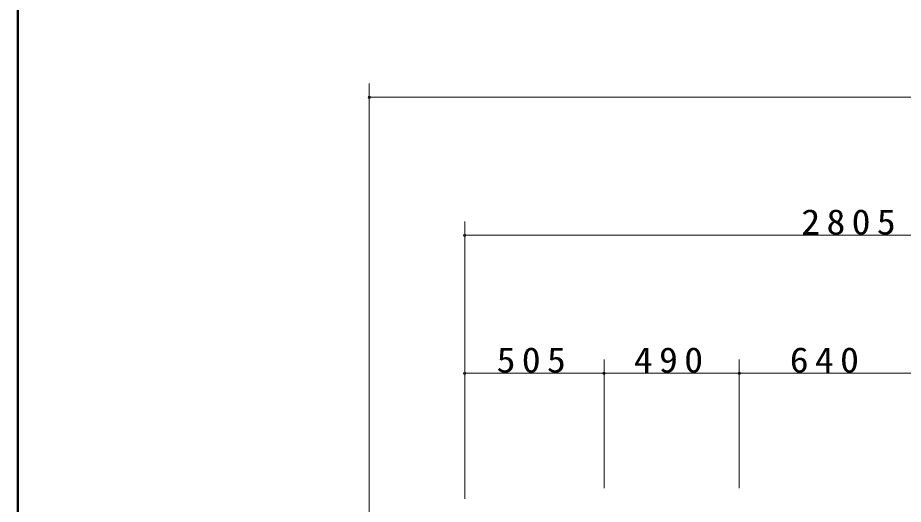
# Model space of a CAD drawing. Units: millimetres at full size. Extents: x -35408 to 50, y -49934 to 13350.
# Drawn here: x -19250 to -16040, y 4930 to 6693 of the extents above; entities that cross this region are included whole.
import ezdxf

# ---------------------------------------------------------------- set-up
doc = ezdxf.new("R2010")
doc.units = ezdxf.units.MM
doc.layers.add('A3図枠', color=7, linetype='Continuous', lineweight=25)
doc.layers.add('補助', color=2, linetype='Continuous', lineweight=25)
doc.styles.add('ＭＳ ゴシック', font='')
doc.styles.get('ＭＳ ゴシック').set_extended_font_data('MS Gothic')

# ---------------------------------------------------------------- blocks, each defined once
blk = doc.blocks.new('dimension_origin')
at = {"color": 0, "linetype": 'Continuous', "lineweight": -2}
blk.add_circle((0, 0), 1.25, dxfattribs=at)

msp = doc.modelspace()

# ---------------------------------------------------------------- linework, layer by layer
at = {"layer": 'A3図枠', "lineweight": 50}
msp.add_line((-19250, 13350), (-19250, 0), dxfattribs=at)
at = {"layer": '補助', "lineweight": 13}
for p, q in [((-17975.675, 3000), (-17975.675, 6454.75)), ((-17975.675, 6404.75), (-11674.325, 6404.75)), ((-17630, 4950), (-17630, 5954.75)), ((-17630, 5904.75), (-14825, 5904.75)), ((-17630, 4950), (-17630, 5454.75)), ((-17125, 4988.25), (-17125, 5454.75)), ((-17125, 4988.25), (-17125, 5454.75)), ((-16635, 4988.25), (-16635, 5454.75)), ((-16635, 4988.25), (-16635, 5454.75)), ((-17630, 5404.75), (-17125, 5404.75)), ((-17125, 5404.75), (-16635, 5404.75)), ((-16635, 5404.75), (-15995, 5404.75))]:
    msp.add_line(p, q, dxfattribs=at)

# ---------------------------------------------------------------- block references
at = {"layer": '補助', "lineweight": 13, "xscale": 3.33, "yscale": 3.33}
for p in [(-17975.675, 6404.75), (-17630, 5904.75), (-17630, 5404.75), (-17125, 5404.75), (-16635, 5404.75)]:
    msp.add_blockref('dimension_origin', p, dxfattribs=at)
at = {"layer": '補助', "lineweight": 13, "xscale": 3.33, "yscale": 3.33, "rotation": 180}
for p in [(-17125, 5404.75), (-16635, 5404.75)]:
    msp.add_blockref('dimension_origin', p, dxfattribs=at)

# ---------------------------------------------------------------- texts
at = {"layer": '補助', "char_height": 91.64, "attachment_point": 8, "style": 'ＭＳ ゴシック'}
for s, insert in [('\\T1.33;\\W1.1;2805', (-16227.5, 5905.75)), ('\\T1.33;\\W1.1;505', (-17377.5, 5405.75)), ('\\T1.33;\\W1.1;490', (-16880, 5405.75)), ('\\T1.33;\\W1.1;640', (-16315, 5405.75))]:
    msp.add_mtext(s, dxfattribs=dict(at, insert=insert))

doc.saveas('drawing.dxf')
